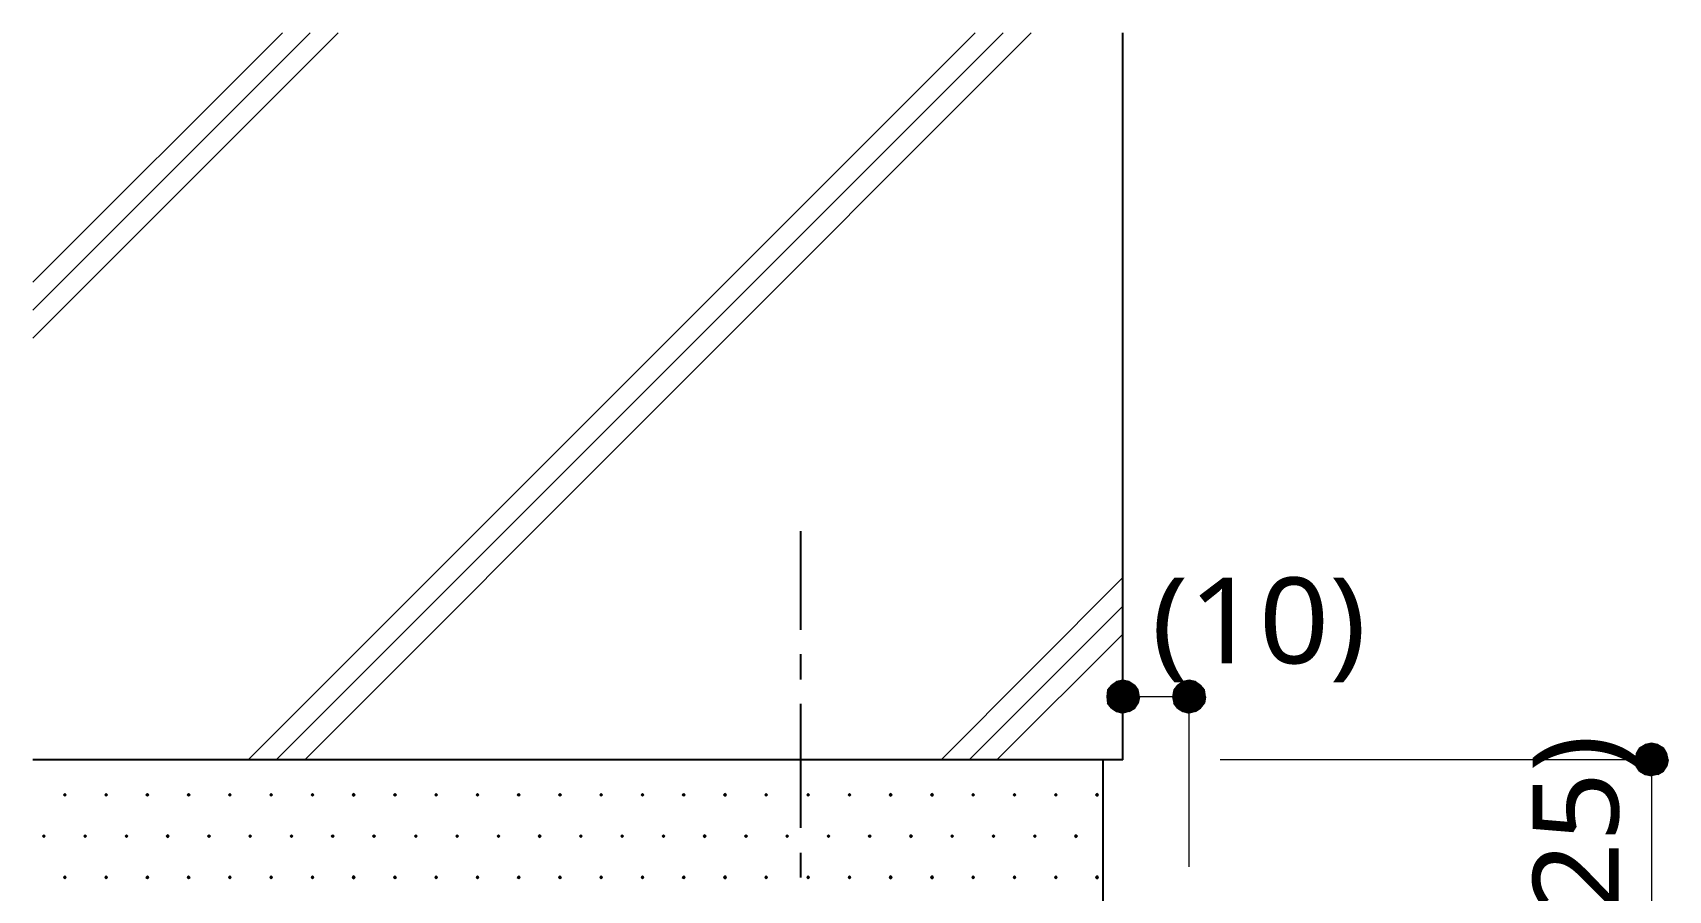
# Model space of a CAD drawing. Header units: millimetres. Extents: x 0 to 420, y 0 to 297.
# Drawn here: x 122.83 to 172.34, y 110.1 to 136.06 of the extents above; entities that cross this region are included whole.
import ezdxf
from ezdxf.enums import TextEntityAlignment as Align

# ---------------------------------------------------------------- set-up
doc = ezdxf.new("R2010")
doc.units = ezdxf.units.MM
doc.styles.add('kst32b', font='NotoSansJP-Variable.ttf')

msp = doc.modelspace()

# ---------------------------------------------------------------- hatches: boundary and pattern name
h = msp.add_hatch(color=7)
h.paths.add_polyline_path([(155.829, 116.459), (155.638, 116.417), (155.829, 115.951), (155.829, 116.459)])
h.paths.add_polyline_path([(155.638, 116.417), (155.829, 115.951), (155.49, 116.311), (155.638, 116.417)])
h.paths.add_polyline_path([(155.829, 115.951), (155.49, 116.311), (155.363, 116.163), (155.829, 115.951)])
h = msp.add_hatch(color=7)
h.paths.add_polyline_path([(156.295, 116.163), (156.189, 116.311), (155.829, 115.951), (156.295, 116.163)])
h.paths.add_polyline_path([(156.189, 116.311), (155.829, 115.951), (156.02, 116.417), (156.189, 116.311)])
h.paths.add_polyline_path([(155.829, 115.951), (156.02, 116.417), (155.829, 116.459), (155.829, 115.951)])
h = msp.add_hatch(color=7)
h.paths.add_polyline_path([(157.84, 116.459), (157.649, 116.417), (157.84, 115.951), (157.84, 116.459)])
h.paths.add_polyline_path([(157.649, 116.417), (157.84, 115.951), (157.48, 116.311), (157.649, 116.417)])
h.paths.add_polyline_path([(157.84, 115.951), (157.48, 116.311), (157.374, 116.163), (157.84, 115.951)])
h = msp.add_hatch(color=7)
h.paths.add_polyline_path([(158.305, 116.163), (158.179, 116.311), (157.84, 115.951), (158.305, 116.163)])
h.paths.add_polyline_path([(158.179, 116.311), (157.84, 115.951), (158.03, 116.417), (158.179, 116.311)])
h.paths.add_polyline_path([(157.84, 115.951), (158.03, 116.417), (157.84, 116.459), (157.84, 115.951)])
for points in [[(155.363, 116.163), (155.342, 115.951), (155.829, 115.951), (155.363, 116.163)], [(157.374, 116.163), (157.332, 115.951), (157.84, 115.951), (157.374, 116.163)], [(171.365, 114.237), (171.344, 114.046), (171.831, 114.046), (171.365, 114.237)], [(123.804, 113.03), (123.783, 113.009), (123.762, 112.988), (123.783, 112.966), (123.804, 112.945), (123.825, 112.966), (123.846, 112.988), (123.825, 113.009), (123.804, 113.03)], [(125.053, 113.03), (125.032, 113.009), (125.01, 112.988), (125.032, 112.966), (125.053, 112.945), (125.074, 112.966), (125.095, 112.988), (125.074, 113.009), (125.053, 113.03)], [(126.302, 113.03), (126.28, 113.009), (126.259, 112.988), (126.28, 112.966), (126.302, 112.945), (126.323, 112.966), (126.344, 112.988), (126.323, 113.009), (126.302, 113.03)], [(127.55, 113.03), (127.529, 113.009), (127.508, 112.988), (127.529, 112.966), (127.55, 112.945), (127.571, 112.966), (127.593, 112.988), (127.571, 113.009), (127.55, 113.03)], [(128.799, 113.03), (128.778, 113.009), (128.757, 112.988), (128.778, 112.966), (128.799, 112.945), (128.82, 112.966), (128.842, 112.988), (128.82, 113.009), (128.799, 113.03)], [(130.048, 113.03), (130.027, 113.009), (130.006, 112.988), (130.027, 112.966), (130.048, 112.945), (130.069, 112.966), (130.09, 112.988), (130.069, 113.009), (130.048, 113.03)], [(131.297, 113.03), (131.276, 113.009), (131.254, 112.988), (131.276, 112.966), (131.297, 112.945), (131.318, 112.966), (131.339, 112.988), (131.318, 113.009), (131.297, 113.03)], [(132.546, 113.03), (132.525, 113.009), (132.503, 112.988), (132.525, 112.966), (132.546, 112.945), (132.567, 112.966), (132.588, 112.988), (132.567, 113.009), (132.546, 113.03)], [(133.795, 113.03), (133.773, 113.009), (133.752, 112.988), (133.773, 112.966), (133.795, 112.945), (133.816, 112.966), (133.837, 112.988), (133.816, 113.009), (133.795, 113.03)], [(135.043, 113.03), (135.022, 113.009), (135.001, 112.988), (135.022, 112.966), (135.043, 112.945), (135.065, 112.966), (135.086, 112.988), (135.065, 113.009), (135.043, 113.03)], [(136.292, 113.03), (136.271, 113.009), (136.25, 112.988), (136.271, 112.966), (136.292, 112.945), (136.313, 112.966), (136.335, 112.988), (136.313, 113.009), (136.292, 113.03)], [(137.541, 113.03), (137.52, 113.009), (137.499, 112.988), (137.52, 112.966), (137.541, 112.945), (137.562, 112.966), (137.583, 112.988), (137.562, 113.009), (137.541, 113.03)], [(138.79, 113.03), (138.769, 113.009), (138.747, 112.988), (138.769, 112.966), (138.79, 112.945), (138.811, 112.966), (138.832, 112.988), (138.811, 113.009), (138.79, 113.03)], [(140.039, 113.03), (140.018, 113.009), (139.996, 112.988), (140.018, 112.966), (140.039, 112.945), (140.06, 112.966), (140.081, 112.988), (140.06, 113.009), (140.039, 113.03)], [(141.287, 113.03), (141.266, 113.009), (141.245, 112.988), (141.266, 112.966), (141.287, 112.945), (141.309, 112.966), (141.33, 112.988), (141.309, 113.009), (141.287, 113.03)], [(142.536, 113.03), (142.515, 113.009), (142.494, 112.988), (142.515, 112.966), (142.536, 112.945), (142.558, 112.966), (142.579, 112.988), (142.558, 113.009), (142.536, 113.03)], [(143.785, 113.03), (143.764, 113.009), (143.743, 112.988), (143.764, 112.966), (143.785, 112.945), (143.806, 112.966), (143.828, 112.988), (143.806, 113.009), (143.785, 113.03)], [(145.034, 113.03), (145.013, 113.009), (144.992, 112.988), (145.013, 112.966), (145.034, 112.945), (145.055, 112.966), (145.076, 112.988), (145.055, 113.009), (145.034, 113.03)], [(146.304, 113.03), (146.283, 113.009), (146.262, 112.988), (146.283, 112.966), (146.304, 112.945), (146.325, 112.966), (146.346, 112.988), (146.325, 113.009), (146.304, 113.03)], [(147.553, 113.03), (147.532, 113.009), (147.511, 112.988), (147.532, 112.966), (147.553, 112.945), (147.574, 112.966), (147.595, 112.988), (147.574, 113.009), (147.553, 113.03)], [(148.802, 113.03), (148.78, 113.009), (148.759, 112.988), (148.78, 112.966), (148.802, 112.945), (148.823, 112.966), (148.844, 112.988), (148.823, 113.009), (148.802, 113.03)], [(150.051, 113.03), (150.029, 113.009), (150.008, 112.988), (150.029, 112.966), (150.051, 112.945), (150.072, 112.966), (150.093, 112.988), (150.072, 113.009), (150.051, 113.03)], [(151.299, 113.03), (151.278, 113.009), (151.257, 112.988), (151.278, 112.966), (151.299, 112.945), (151.321, 112.966), (151.342, 112.988), (151.321, 113.009), (151.299, 113.03)], [(152.548, 113.03), (152.527, 113.009), (152.506, 112.988), (152.527, 112.966), (152.548, 112.945), (152.569, 112.966), (152.591, 112.988), (152.569, 113.009), (152.548, 113.03)], [(153.797, 113.03), (153.776, 113.009), (153.755, 112.988), (153.776, 112.966), (153.797, 112.945), (153.818, 112.966), (153.839, 112.988), (153.818, 113.009), (153.797, 113.03)], [(155.046, 113.03), (155.025, 113.009), (155.004, 112.988), (155.025, 112.966), (155.046, 112.945), (155.067, 112.966), (155.088, 112.988), (155.067, 113.009), (155.046, 113.03)], [(123.169, 111.781), (123.148, 111.76), (123.127, 111.739), (123.148, 111.718), (123.169, 111.696), (123.19, 111.718), (123.211, 111.739), (123.19, 111.76), (123.169, 111.781)], [(124.418, 111.781), (124.396, 111.76), (124.375, 111.739), (124.396, 111.718), (124.418, 111.696), (124.439, 111.718), (124.46, 111.739), (124.439, 111.76), (124.418, 111.781)], [(125.667, 111.781), (125.645, 111.76), (125.624, 111.739), (125.645, 111.718), (125.667, 111.696), (125.688, 111.718), (125.709, 111.739), (125.688, 111.76), (125.667, 111.781)], [(126.915, 111.781), (126.894, 111.76), (126.873, 111.739), (126.894, 111.718), (126.915, 111.696), (126.937, 111.718), (126.958, 111.739), (126.937, 111.76), (126.915, 111.781)], [(128.164, 111.781), (128.143, 111.76), (128.122, 111.739), (128.143, 111.718), (128.164, 111.696), (128.185, 111.718), (128.207, 111.739), (128.185, 111.76), (128.164, 111.781)], [(129.413, 111.781), (129.392, 111.76), (129.371, 111.739), (129.392, 111.718), (129.413, 111.696), (129.434, 111.718), (129.455, 111.739), (129.434, 111.76), (129.413, 111.781)], [(130.662, 111.781), (130.641, 111.76), (130.62, 111.739), (130.641, 111.718), (130.662, 111.696), (130.683, 111.718), (130.704, 111.739), (130.683, 111.76), (130.662, 111.781)], [(131.911, 111.781), (131.89, 111.76), (131.868, 111.739), (131.89, 111.718), (131.911, 111.696), (131.932, 111.718), (131.953, 111.739), (131.932, 111.76), (131.911, 111.781)], [(133.16, 111.781), (133.138, 111.76), (133.117, 111.739), (133.138, 111.718), (133.16, 111.696), (133.181, 111.718), (133.202, 111.739), (133.181, 111.76), (133.16, 111.781)], [(134.429, 111.781), (134.408, 111.76), (134.387, 111.739), (134.408, 111.718), (134.429, 111.696), (134.451, 111.718), (134.472, 111.739), (134.451, 111.76), (134.429, 111.781)], [(135.678, 111.781), (135.657, 111.76), (135.636, 111.739), (135.657, 111.718), (135.678, 111.696), (135.7, 111.718), (135.721, 111.739), (135.7, 111.76), (135.678, 111.781)], [(136.927, 111.781), (136.906, 111.76), (136.885, 111.739), (136.906, 111.718), (136.927, 111.696), (136.948, 111.718), (136.97, 111.739), (136.948, 111.76), (136.927, 111.781)], [(138.176, 111.781), (138.155, 111.76), (138.134, 111.739), (138.155, 111.718), (138.176, 111.696), (138.197, 111.718), (138.218, 111.739), (138.197, 111.76), (138.176, 111.781)], [(139.425, 111.781), (139.404, 111.76), (139.383, 111.739), (139.404, 111.718), (139.425, 111.696), (139.446, 111.718), (139.467, 111.739), (139.446, 111.76), (139.425, 111.781)], [(140.674, 111.781), (140.653, 111.76), (140.631, 111.739), (140.653, 111.718), (140.674, 111.696), (140.695, 111.718), (140.716, 111.739), (140.695, 111.76), (140.674, 111.781)], [(141.922, 111.781), (141.901, 111.76), (141.88, 111.739), (141.901, 111.718), (141.922, 111.696), (141.944, 111.718), (141.965, 111.739), (141.944, 111.76), (141.922, 111.781)], [(143.171, 111.781), (143.15, 111.76), (143.129, 111.739), (143.15, 111.718), (143.171, 111.696), (143.193, 111.718), (143.214, 111.739), (143.193, 111.76), (143.171, 111.781)], [(144.42, 111.781), (144.399, 111.76), (144.378, 111.739), (144.399, 111.718), (144.42, 111.696), (144.441, 111.718), (144.462, 111.739), (144.441, 111.76), (144.42, 111.781)], [(145.669, 111.781), (145.648, 111.76), (145.627, 111.739), (145.648, 111.718), (145.669, 111.696), (145.69, 111.718), (145.711, 111.739), (145.69, 111.76), (145.669, 111.781)], [(146.918, 111.781), (146.897, 111.76), (146.876, 111.739), (146.897, 111.718), (146.918, 111.696), (146.939, 111.718), (146.96, 111.739), (146.939, 111.76), (146.918, 111.781)], [(148.167, 111.781), (148.146, 111.76), (148.124, 111.739), (148.146, 111.718), (148.167, 111.696), (148.188, 111.718), (148.209, 111.739), (148.188, 111.76), (148.167, 111.781)], [(149.416, 111.781), (149.394, 111.76), (149.373, 111.739), (149.394, 111.718), (149.416, 111.696), (149.437, 111.718), (149.458, 111.739), (149.437, 111.76), (149.416, 111.781)], [(150.664, 111.781), (150.643, 111.76), (150.622, 111.739), (150.643, 111.718), (150.664, 111.696), (150.686, 111.718), (150.707, 111.739), (150.686, 111.76), (150.664, 111.781)], [(151.913, 111.781), (151.892, 111.76), (151.871, 111.739), (151.892, 111.718), (151.913, 111.696), (151.934, 111.718), (151.955, 111.739), (151.934, 111.76), (151.913, 111.781)], [(153.162, 111.781), (153.141, 111.76), (153.12, 111.739), (153.141, 111.718), (153.162, 111.696), (153.183, 111.718), (153.204, 111.739), (153.183, 111.76), (153.162, 111.781)], [(154.411, 111.781), (154.39, 111.76), (154.369, 111.739), (154.39, 111.718), (154.411, 111.696), (154.432, 111.718), (154.453, 111.739), (154.432, 111.76), (154.411, 111.781)], [(123.804, 110.532), (123.783, 110.511), (123.762, 110.49), (123.783, 110.469), (123.804, 110.448), (123.825, 110.469), (123.846, 110.49), (123.825, 110.511), (123.804, 110.532)], [(125.053, 110.532), (125.032, 110.511), (125.01, 110.49), (125.032, 110.469), (125.053, 110.448), (125.074, 110.469), (125.095, 110.49), (125.074, 110.511), (125.053, 110.532)], [(126.302, 110.532), (126.28, 110.511), (126.259, 110.49), (126.28, 110.469), (126.302, 110.448), (126.323, 110.469), (126.344, 110.49), (126.323, 110.511), (126.302, 110.532)], [(127.55, 110.532), (127.529, 110.511), (127.508, 110.49), (127.529, 110.469), (127.55, 110.448), (127.571, 110.469), (127.593, 110.49), (127.571, 110.511), (127.55, 110.532)], [(128.799, 110.532), (128.778, 110.511), (128.757, 110.49), (128.778, 110.469), (128.799, 110.448), (128.82, 110.469), (128.842, 110.49), (128.82, 110.511), (128.799, 110.532)], [(130.048, 110.532), (130.027, 110.511), (130.006, 110.49), (130.027, 110.469), (130.048, 110.448), (130.069, 110.469), (130.09, 110.49), (130.069, 110.511), (130.048, 110.532)], [(131.297, 110.532), (131.276, 110.511), (131.254, 110.49), (131.276, 110.469), (131.297, 110.448), (131.318, 110.469), (131.339, 110.49), (131.318, 110.511), (131.297, 110.532)], [(132.546, 110.532), (132.525, 110.511), (132.503, 110.49), (132.525, 110.469), (132.546, 110.448), (132.567, 110.469), (132.588, 110.49), (132.567, 110.511), (132.546, 110.532)], [(133.795, 110.532), (133.773, 110.511), (133.752, 110.49), (133.773, 110.469), (133.795, 110.448), (133.816, 110.469), (133.837, 110.49), (133.816, 110.511), (133.795, 110.532)], [(135.043, 110.532), (135.022, 110.511), (135.001, 110.49), (135.022, 110.469), (135.043, 110.448), (135.065, 110.469), (135.086, 110.49), (135.065, 110.511), (135.043, 110.532)], [(136.292, 110.532), (136.271, 110.511), (136.25, 110.49), (136.271, 110.469), (136.292, 110.448), (136.313, 110.469), (136.335, 110.49), (136.313, 110.511), (136.292, 110.532)], [(137.541, 110.532), (137.52, 110.511), (137.499, 110.49), (137.52, 110.469), (137.541, 110.448), (137.562, 110.469), (137.583, 110.49), (137.562, 110.511), (137.541, 110.532)], [(138.79, 110.532), (138.769, 110.511), (138.747, 110.49), (138.769, 110.469), (138.79, 110.448), (138.811, 110.469), (138.832, 110.49), (138.811, 110.511), (138.79, 110.532)], [(140.039, 110.532), (140.018, 110.511), (139.996, 110.49), (140.018, 110.469), (140.039, 110.448), (140.06, 110.469), (140.081, 110.49), (140.06, 110.511), (140.039, 110.532)], [(141.287, 110.532), (141.266, 110.511), (141.245, 110.49), (141.266, 110.469), (141.287, 110.448), (141.309, 110.469), (141.33, 110.49), (141.309, 110.511), (141.287, 110.532)], [(142.536, 110.532), (142.515, 110.511), (142.494, 110.49), (142.515, 110.469), (142.536, 110.448), (142.558, 110.469), (142.579, 110.49), (142.558, 110.511), (142.536, 110.532)], [(143.785, 110.532), (143.764, 110.511), (143.743, 110.49), (143.764, 110.469), (143.785, 110.448), (143.806, 110.469), (143.828, 110.49), (143.806, 110.511), (143.785, 110.532)], [(145.034, 110.532), (145.013, 110.511), (144.992, 110.49), (145.013, 110.469), (145.034, 110.448), (145.055, 110.469), (145.076, 110.49), (145.055, 110.511), (145.034, 110.532)], [(146.304, 110.532), (146.283, 110.511), (146.262, 110.49), (146.283, 110.469), (146.304, 110.448), (146.325, 110.469), (146.346, 110.49), (146.325, 110.511), (146.304, 110.532)], [(147.553, 110.532), (147.532, 110.511), (147.511, 110.49), (147.532, 110.469), (147.553, 110.448), (147.574, 110.469), (147.595, 110.49), (147.574, 110.511), (147.553, 110.532)], [(148.802, 110.532), (148.78, 110.511), (148.759, 110.49), (148.78, 110.469), (148.802, 110.448), (148.823, 110.469), (148.844, 110.49), (148.823, 110.511), (148.802, 110.532)], [(150.051, 110.532), (150.029, 110.511), (150.008, 110.49), (150.029, 110.469), (150.051, 110.448), (150.072, 110.469), (150.093, 110.49), (150.072, 110.511), (150.051, 110.532)], [(151.299, 110.532), (151.278, 110.511), (151.257, 110.49), (151.278, 110.469), (151.299, 110.448), (151.321, 110.469), (151.342, 110.49), (151.321, 110.511), (151.299, 110.532)], [(152.548, 110.532), (152.527, 110.511), (152.506, 110.49), (152.527, 110.469), (152.548, 110.448), (152.569, 110.469), (152.591, 110.49), (152.569, 110.511), (152.548, 110.532)], [(153.797, 110.532), (153.776, 110.511), (153.755, 110.49), (153.776, 110.469), (153.797, 110.448), (153.818, 110.469), (153.839, 110.49), (153.818, 110.511), (153.797, 110.532)], [(155.046, 110.532), (155.025, 110.511), (155.004, 110.49), (155.025, 110.469), (155.046, 110.448), (155.067, 110.469), (155.088, 110.49), (155.067, 110.511), (155.046, 110.532)]]:
    msp.add_hatch(color=7).paths.add_polyline_path(points)
h = msp.add_hatch(color=7)
h.paths.add_polyline_path([(155.342, 115.951), (155.363, 115.761), (155.829, 115.951), (155.342, 115.951)])
h.paths.add_polyline_path([(155.363, 115.761), (155.829, 115.951), (155.49, 115.612), (155.363, 115.761)])
h.paths.add_polyline_path([(155.829, 115.951), (155.49, 115.612), (155.638, 115.506), (155.829, 115.951)])
h = msp.add_hatch(color=7)
h.paths.add_polyline_path([(155.638, 115.506), (155.829, 115.464), (155.829, 115.951), (155.638, 115.506)])
h.paths.add_polyline_path([(155.829, 115.464), (155.829, 115.951), (156.02, 115.506), (155.829, 115.464)])
h.paths.add_polyline_path([(155.829, 115.951), (156.02, 115.506), (156.189, 115.612), (155.829, 115.951)])
h = msp.add_hatch(color=7)
h.paths.add_polyline_path([(156.189, 115.612), (156.295, 115.761), (155.829, 115.951), (156.189, 115.612)])
h.paths.add_polyline_path([(156.295, 115.761), (155.829, 115.951), (156.337, 115.951), (156.295, 115.761)])
h.paths.add_polyline_path([(155.829, 115.951), (156.337, 115.951), (156.295, 116.163), (155.829, 115.951)])
h = msp.add_hatch(color=7)
h.paths.add_polyline_path([(157.332, 115.951), (157.374, 115.761), (157.84, 115.951), (157.332, 115.951)])
h.paths.add_polyline_path([(157.374, 115.761), (157.84, 115.951), (157.48, 115.612), (157.374, 115.761)])
h.paths.add_polyline_path([(157.84, 115.951), (157.48, 115.612), (157.649, 115.506), (157.84, 115.951)])
h = msp.add_hatch(color=7)
h.paths.add_polyline_path([(157.649, 115.506), (157.84, 115.464), (157.84, 115.951), (157.649, 115.506)])
h.paths.add_polyline_path([(157.84, 115.464), (157.84, 115.951), (158.03, 115.506), (157.84, 115.464)])
h.paths.add_polyline_path([(157.84, 115.951), (158.03, 115.506), (158.179, 115.612), (157.84, 115.951)])
h = msp.add_hatch(color=7)
h.paths.add_polyline_path([(158.179, 115.612), (158.305, 115.761), (157.84, 115.951), (158.179, 115.612)])
h.paths.add_polyline_path([(158.305, 115.761), (157.84, 115.951), (158.327, 115.951), (158.305, 115.761)])
h.paths.add_polyline_path([(157.84, 115.951), (158.327, 115.951), (158.305, 116.163), (157.84, 115.951)])
h = msp.add_hatch(color=7)
h.paths.add_polyline_path([(171.831, 114.554), (171.641, 114.512), (171.831, 114.046), (171.831, 114.554)])
h.paths.add_polyline_path([(171.641, 114.512), (171.831, 114.046), (171.471, 114.406), (171.641, 114.512)])
h.paths.add_polyline_path([(171.831, 114.046), (171.471, 114.406), (171.365, 114.237), (171.831, 114.046)])
h = msp.add_hatch(color=7)
h.paths.add_polyline_path([(172.297, 114.237), (172.191, 114.406), (171.831, 114.046), (172.297, 114.237)])
h.paths.add_polyline_path([(172.191, 114.406), (171.831, 114.046), (172.021, 114.512), (172.191, 114.406)])
h.paths.add_polyline_path([(171.831, 114.046), (172.021, 114.512), (171.831, 114.554), (171.831, 114.046)])
h = msp.add_hatch(color=7)
h.paths.add_polyline_path([(171.344, 114.046), (171.365, 113.855), (171.831, 114.046), (171.344, 114.046)])
h.paths.add_polyline_path([(171.365, 113.855), (171.831, 114.046), (171.471, 113.707), (171.365, 113.855)])
h.paths.add_polyline_path([(171.831, 114.046), (171.471, 113.707), (171.641, 113.602), (171.831, 114.046)])
h = msp.add_hatch(color=7)
h.paths.add_polyline_path([(171.641, 113.602), (171.831, 113.559), (171.831, 114.046), (171.641, 113.602)])
h.paths.add_polyline_path([(171.831, 113.559), (171.831, 114.046), (172.021, 113.602), (171.831, 113.559)])
h.paths.add_polyline_path([(171.831, 114.046), (172.021, 113.602), (172.191, 113.707), (171.831, 114.046)])
h = msp.add_hatch(color=7)
h.paths.add_polyline_path([(172.191, 113.707), (172.297, 113.855), (171.831, 114.046), (172.191, 113.707)])
h.paths.add_polyline_path([(172.297, 113.855), (171.831, 114.046), (172.339, 114.046), (172.297, 113.855)])
h.paths.add_polyline_path([(171.831, 114.046), (172.339, 114.046), (172.297, 114.237), (171.831, 114.046)])

# ---------------------------------------------------------------- linework, layer by layer
at = {"lineweight": 13}
for points in [[(122.83, 126.809), (132.08, 136.059)], [(122.83, 128.503), (130.387, 136.059)], [(122.83, 127.656), (131.233, 136.059)], [(129.35, 114.046), (151.363, 136.059)], [(130.196, 114.046), (152.21, 136.059)], [(131.064, 114.046), (153.056, 136.059)], [(150.326, 114.046), (155.829, 119.571)], [(151.172, 114.046), (155.829, 118.703)], [(152.019, 114.046), (155.829, 117.856)], [(157.84, 115.951), (155.829, 115.951)], [(157.84, 110.807), (157.84, 115.951)], [(171.831, 114.046), (158.771, 114.046)], [(171.831, 114.046), (171.831, 109.051), (171.831, 104.055), (171.831, 103.463)]]:
    msp.add_lwpolyline(points, dxfattribs=at)
at = {"lineweight": 25}
for points in [[(155.829, 114.046), (155.829, 136.059)], [(146.071, 120.967), (146.071, 117.983)], [(146.071, 117.242), (146.071, 116.48)], [(146.071, 115.739), (146.071, 111.993)], [(155.829, 114.046), (122.83, 114.046)], [(155.236, 109.051), (155.236, 114.046)], [(146.071, 111.231), (146.071, 110.49)]]:
    msp.add_lwpolyline(points, dxfattribs=at)
at = {"lineweight": 0}
for points in [[(155.638, 116.417), (155.829, 115.951), (155.49, 116.311)], [(155.829, 116.459), (155.638, 116.417), (155.829, 115.951)], [(155.829, 115.951), (156.02, 116.417), (155.829, 116.459)], [(156.189, 116.311), (155.829, 115.951), (156.02, 116.417)], [(157.649, 116.417), (157.84, 115.951), (157.48, 116.311)], [(157.84, 116.459), (157.649, 116.417), (157.84, 115.951)], [(157.84, 115.951), (158.03, 116.417), (157.84, 116.459)], [(158.179, 116.311), (157.84, 115.951), (158.03, 116.417)], [(155.363, 116.163), (155.342, 115.951), (155.829, 115.951)], [(155.342, 115.951), (155.363, 115.761), (155.829, 115.951)], [(155.829, 115.951), (155.49, 116.311), (155.363, 116.163)], [(155.363, 115.761), (155.829, 115.951), (155.49, 115.612)], [(155.829, 115.951), (155.49, 115.612), (155.638, 115.506)], [(155.638, 115.506), (155.829, 115.464), (155.829, 115.951)], [(156.295, 116.163), (156.189, 116.311), (155.829, 115.951)], [(155.829, 115.951), (156.337, 115.951), (156.295, 116.163)], [(155.829, 115.464), (155.829, 115.951), (156.02, 115.506)], [(155.829, 115.951), (156.02, 115.506), (156.189, 115.612)], [(156.189, 115.612), (156.295, 115.761), (155.829, 115.951)], [(156.295, 115.761), (155.829, 115.951), (156.337, 115.951)], [(157.374, 116.163), (157.332, 115.951), (157.84, 115.951)], [(157.332, 115.951), (157.374, 115.761), (157.84, 115.951)], [(157.84, 115.951), (157.48, 116.311), (157.374, 116.163)], [(157.374, 115.761), (157.84, 115.951), (157.48, 115.612)], [(157.84, 115.951), (157.48, 115.612), (157.649, 115.506)], [(157.649, 115.506), (157.84, 115.464), (157.84, 115.951)], [(158.305, 116.163), (158.179, 116.311), (157.84, 115.951)], [(157.84, 115.951), (158.327, 115.951), (158.305, 116.163)], [(157.84, 115.464), (157.84, 115.951), (158.03, 115.506)], [(157.84, 115.951), (158.03, 115.506), (158.179, 115.612)], [(158.179, 115.612), (158.305, 115.761), (157.84, 115.951)], [(158.305, 115.761), (157.84, 115.951), (158.327, 115.951)], [(171.831, 114.046), (171.471, 114.406), (171.365, 114.237)], [(171.641, 114.512), (171.831, 114.046), (171.471, 114.406)], [(171.831, 114.554), (171.641, 114.512), (171.831, 114.046)], [(171.831, 114.046), (172.021, 114.512), (171.831, 114.554)], [(172.191, 114.406), (171.831, 114.046), (172.021, 114.512)], [(172.297, 114.237), (172.191, 114.406), (171.831, 114.046)], [(171.365, 114.237), (171.344, 114.046), (171.831, 114.046)], [(171.344, 114.046), (171.365, 113.855), (171.831, 114.046)], [(171.365, 113.855), (171.831, 114.046), (171.471, 113.707)], [(171.831, 114.046), (171.471, 113.707), (171.641, 113.602)], [(171.641, 113.602), (171.831, 113.559), (171.831, 114.046)], [(171.831, 114.046), (172.339, 114.046), (172.297, 114.237)], [(171.831, 113.559), (171.831, 114.046), (172.021, 113.602)], [(171.831, 114.046), (172.021, 113.602), (172.191, 113.707)], [(172.191, 113.707), (172.297, 113.855), (171.831, 114.046)], [(172.297, 113.855), (171.831, 114.046), (172.339, 114.046)], [(123.804, 113.03), (123.783, 113.009), (123.762, 112.988), (123.783, 112.966), (123.804, 112.945), (123.825, 112.966), (123.846, 112.988), (123.825, 113.009)], [(125.053, 113.03), (125.032, 113.009), (125.01, 112.988), (125.032, 112.966), (125.053, 112.945), (125.074, 112.966), (125.095, 112.988), (125.074, 113.009)], [(126.302, 113.03), (126.28, 113.009), (126.259, 112.988), (126.28, 112.966), (126.302, 112.945), (126.323, 112.966), (126.344, 112.988), (126.323, 113.009)], [(127.55, 113.03), (127.529, 113.009), (127.508, 112.988), (127.529, 112.966), (127.55, 112.945), (127.571, 112.966), (127.593, 112.988), (127.571, 113.009)], [(128.799, 113.03), (128.778, 113.009), (128.757, 112.988), (128.778, 112.966), (128.799, 112.945), (128.82, 112.966), (128.842, 112.988), (128.82, 113.009)], [(130.048, 113.03), (130.027, 113.009), (130.006, 112.988), (130.027, 112.966), (130.048, 112.945), (130.069, 112.966), (130.09, 112.988), (130.069, 113.009)], [(131.297, 113.03), (131.276, 113.009), (131.254, 112.988), (131.276, 112.966), (131.297, 112.945), (131.318, 112.966), (131.339, 112.988), (131.318, 113.009)], [(132.546, 113.03), (132.525, 113.009), (132.503, 112.988), (132.525, 112.966), (132.546, 112.945), (132.567, 112.966), (132.588, 112.988), (132.567, 113.009)], [(133.795, 113.03), (133.773, 113.009), (133.752, 112.988), (133.773, 112.966), (133.795, 112.945), (133.816, 112.966), (133.837, 112.988), (133.816, 113.009)], [(135.043, 113.03), (135.022, 113.009), (135.001, 112.988), (135.022, 112.966), (135.043, 112.945), (135.065, 112.966), (135.086, 112.988), (135.065, 113.009)], [(136.292, 113.03), (136.271, 113.009), (136.25, 112.988), (136.271, 112.966), (136.292, 112.945), (136.313, 112.966), (136.335, 112.988), (136.313, 113.009)], [(137.541, 113.03), (137.52, 113.009), (137.499, 112.988), (137.52, 112.966), (137.541, 112.945), (137.562, 112.966), (137.583, 112.988), (137.562, 113.009)], [(138.79, 113.03), (138.769, 113.009), (138.747, 112.988), (138.769, 112.966), (138.79, 112.945), (138.811, 112.966), (138.832, 112.988), (138.811, 113.009)], [(140.039, 113.03), (140.018, 113.009), (139.996, 112.988), (140.018, 112.966), (140.039, 112.945), (140.06, 112.966), (140.081, 112.988), (140.06, 113.009)], [(141.287, 113.03), (141.266, 113.009), (141.245, 112.988), (141.266, 112.966), (141.287, 112.945), (141.309, 112.966), (141.33, 112.988), (141.309, 113.009)], [(142.536, 113.03), (142.515, 113.009), (142.494, 112.988), (142.515, 112.966), (142.536, 112.945), (142.558, 112.966), (142.579, 112.988), (142.558, 113.009)], [(143.785, 113.03), (143.764, 113.009), (143.743, 112.988), (143.764, 112.966), (143.785, 112.945), (143.806, 112.966), (143.828, 112.988), (143.806, 113.009)], [(145.034, 113.03), (145.013, 113.009), (144.992, 112.988), (145.013, 112.966), (145.034, 112.945), (145.055, 112.966), (145.076, 112.988), (145.055, 113.009)], [(146.304, 113.03), (146.283, 113.009), (146.262, 112.988), (146.283, 112.966), (146.304, 112.945), (146.325, 112.966), (146.346, 112.988), (146.325, 113.009)], [(147.553, 113.03), (147.532, 113.009), (147.511, 112.988), (147.532, 112.966), (147.553, 112.945), (147.574, 112.966), (147.595, 112.988), (147.574, 113.009)], [(148.802, 113.03), (148.78, 113.009), (148.759, 112.988), (148.78, 112.966), (148.802, 112.945), (148.823, 112.966), (148.844, 112.988), (148.823, 113.009)], [(150.051, 113.03), (150.029, 113.009), (150.008, 112.988), (150.029, 112.966), (150.051, 112.945), (150.072, 112.966), (150.093, 112.988), (150.072, 113.009)], [(151.299, 113.03), (151.278, 113.009), (151.257, 112.988), (151.278, 112.966), (151.299, 112.945), (151.321, 112.966), (151.342, 112.988), (151.321, 113.009)], [(152.548, 113.03), (152.527, 113.009), (152.506, 112.988), (152.527, 112.966), (152.548, 112.945), (152.569, 112.966), (152.591, 112.988), (152.569, 113.009)], [(153.797, 113.03), (153.776, 113.009), (153.755, 112.988), (153.776, 112.966), (153.797, 112.945), (153.818, 112.966), (153.839, 112.988), (153.818, 113.009)], [(155.046, 113.03), (155.025, 113.009), (155.004, 112.988), (155.025, 112.966), (155.046, 112.945), (155.067, 112.966), (155.088, 112.988), (155.067, 113.009)], [(123.169, 111.781), (123.148, 111.76), (123.127, 111.739), (123.148, 111.718), (123.169, 111.696), (123.19, 111.718), (123.211, 111.739), (123.19, 111.76)], [(124.418, 111.781), (124.396, 111.76), (124.375, 111.739), (124.396, 111.718), (124.418, 111.696), (124.439, 111.718), (124.46, 111.739), (124.439, 111.76)], [(125.667, 111.781), (125.645, 111.76), (125.624, 111.739), (125.645, 111.718), (125.667, 111.696), (125.688, 111.718), (125.709, 111.739), (125.688, 111.76)], [(126.915, 111.781), (126.894, 111.76), (126.873, 111.739), (126.894, 111.718), (126.915, 111.696), (126.937, 111.718), (126.958, 111.739), (126.937, 111.76)], [(128.164, 111.781), (128.143, 111.76), (128.122, 111.739), (128.143, 111.718), (128.164, 111.696), (128.185, 111.718), (128.207, 111.739), (128.185, 111.76)], [(129.413, 111.781), (129.392, 111.76), (129.371, 111.739), (129.392, 111.718), (129.413, 111.696), (129.434, 111.718), (129.455, 111.739), (129.434, 111.76)], [(130.662, 111.781), (130.641, 111.76), (130.62, 111.739), (130.641, 111.718), (130.662, 111.696), (130.683, 111.718), (130.704, 111.739), (130.683, 111.76)], [(131.911, 111.781), (131.89, 111.76), (131.868, 111.739), (131.89, 111.718), (131.911, 111.696), (131.932, 111.718), (131.953, 111.739), (131.932, 111.76)], [(133.16, 111.781), (133.138, 111.76), (133.117, 111.739), (133.138, 111.718), (133.16, 111.696), (133.181, 111.718), (133.202, 111.739), (133.181, 111.76)], [(134.429, 111.781), (134.408, 111.76), (134.387, 111.739), (134.408, 111.718), (134.429, 111.696), (134.451, 111.718), (134.472, 111.739), (134.451, 111.76)], [(135.678, 111.781), (135.657, 111.76), (135.636, 111.739), (135.657, 111.718), (135.678, 111.696), (135.7, 111.718), (135.721, 111.739), (135.7, 111.76)], [(136.927, 111.781), (136.906, 111.76), (136.885, 111.739), (136.906, 111.718), (136.927, 111.696), (136.948, 111.718), (136.97, 111.739), (136.948, 111.76)], [(138.176, 111.781), (138.155, 111.76), (138.134, 111.739), (138.155, 111.718), (138.176, 111.696), (138.197, 111.718), (138.218, 111.739), (138.197, 111.76)], [(139.425, 111.781), (139.404, 111.76), (139.383, 111.739), (139.404, 111.718), (139.425, 111.696), (139.446, 111.718), (139.467, 111.739), (139.446, 111.76)], [(140.674, 111.781), (140.653, 111.76), (140.631, 111.739), (140.653, 111.718), (140.674, 111.696), (140.695, 111.718), (140.716, 111.739), (140.695, 111.76)], [(141.922, 111.781), (141.901, 111.76), (141.88, 111.739), (141.901, 111.718), (141.922, 111.696), (141.944, 111.718), (141.965, 111.739), (141.944, 111.76)], [(143.171, 111.781), (143.15, 111.76), (143.129, 111.739), (143.15, 111.718), (143.171, 111.696), (143.193, 111.718), (143.214, 111.739), (143.193, 111.76)], [(144.42, 111.781), (144.399, 111.76), (144.378, 111.739), (144.399, 111.718), (144.42, 111.696), (144.441, 111.718), (144.462, 111.739), (144.441, 111.76)], [(145.669, 111.781), (145.648, 111.76), (145.627, 111.739), (145.648, 111.718), (145.669, 111.696), (145.69, 111.718), (145.711, 111.739), (145.69, 111.76)], [(146.918, 111.781), (146.897, 111.76), (146.876, 111.739), (146.897, 111.718), (146.918, 111.696), (146.939, 111.718), (146.96, 111.739), (146.939, 111.76)], [(148.167, 111.781), (148.146, 111.76), (148.124, 111.739), (148.146, 111.718), (148.167, 111.696), (148.188, 111.718), (148.209, 111.739), (148.188, 111.76)], [(149.416, 111.781), (149.394, 111.76), (149.373, 111.739), (149.394, 111.718), (149.416, 111.696), (149.437, 111.718), (149.458, 111.739), (149.437, 111.76)], [(150.664, 111.781), (150.643, 111.76), (150.622, 111.739), (150.643, 111.718), (150.664, 111.696), (150.686, 111.718), (150.707, 111.739), (150.686, 111.76)], [(151.913, 111.781), (151.892, 111.76), (151.871, 111.739), (151.892, 111.718), (151.913, 111.696), (151.934, 111.718), (151.955, 111.739), (151.934, 111.76)], [(153.162, 111.781), (153.141, 111.76), (153.12, 111.739), (153.141, 111.718), (153.162, 111.696), (153.183, 111.718), (153.204, 111.739), (153.183, 111.76)], [(154.411, 111.781), (154.39, 111.76), (154.369, 111.739), (154.39, 111.718), (154.411, 111.696), (154.432, 111.718), (154.453, 111.739), (154.432, 111.76)], [(123.804, 110.532), (123.783, 110.511), (123.762, 110.49), (123.783, 110.469), (123.804, 110.448), (123.825, 110.469), (123.846, 110.49), (123.825, 110.511)], [(125.053, 110.532), (125.032, 110.511), (125.01, 110.49), (125.032, 110.469), (125.053, 110.448), (125.074, 110.469), (125.095, 110.49), (125.074, 110.511)], [(126.302, 110.532), (126.28, 110.511), (126.259, 110.49), (126.28, 110.469), (126.302, 110.448), (126.323, 110.469), (126.344, 110.49), (126.323, 110.511)], [(127.55, 110.532), (127.529, 110.511), (127.508, 110.49), (127.529, 110.469), (127.55, 110.448), (127.571, 110.469), (127.593, 110.49), (127.571, 110.511)], [(128.799, 110.532), (128.778, 110.511), (128.757, 110.49), (128.778, 110.469), (128.799, 110.448), (128.82, 110.469), (128.842, 110.49), (128.82, 110.511)], [(130.048, 110.532), (130.027, 110.511), (130.006, 110.49), (130.027, 110.469), (130.048, 110.448), (130.069, 110.469), (130.09, 110.49), (130.069, 110.511)], [(131.297, 110.532), (131.276, 110.511), (131.254, 110.49), (131.276, 110.469), (131.297, 110.448), (131.318, 110.469), (131.339, 110.49), (131.318, 110.511)], [(132.546, 110.532), (132.525, 110.511), (132.503, 110.49), (132.525, 110.469), (132.546, 110.448), (132.567, 110.469), (132.588, 110.49), (132.567, 110.511)], [(133.795, 110.532), (133.773, 110.511), (133.752, 110.49), (133.773, 110.469), (133.795, 110.448), (133.816, 110.469), (133.837, 110.49), (133.816, 110.511)], [(135.043, 110.532), (135.022, 110.511), (135.001, 110.49), (135.022, 110.469), (135.043, 110.448), (135.065, 110.469), (135.086, 110.49), (135.065, 110.511)], [(136.292, 110.532), (136.271, 110.511), (136.25, 110.49), (136.271, 110.469), (136.292, 110.448), (136.313, 110.469), (136.335, 110.49), (136.313, 110.511)], [(137.541, 110.532), (137.52, 110.511), (137.499, 110.49), (137.52, 110.469), (137.541, 110.448), (137.562, 110.469), (137.583, 110.49), (137.562, 110.511)], [(138.79, 110.532), (138.769, 110.511), (138.747, 110.49), (138.769, 110.469), (138.79, 110.448), (138.811, 110.469), (138.832, 110.49), (138.811, 110.511)], [(140.039, 110.532), (140.018, 110.511), (139.996, 110.49), (140.018, 110.469), (140.039, 110.448), (140.06, 110.469), (140.081, 110.49), (140.06, 110.511)], [(141.287, 110.532), (141.266, 110.511), (141.245, 110.49), (141.266, 110.469), (141.287, 110.448), (141.309, 110.469), (141.33, 110.49), (141.309, 110.511)], [(142.536, 110.532), (142.515, 110.511), (142.494, 110.49), (142.515, 110.469), (142.536, 110.448), (142.558, 110.469), (142.579, 110.49), (142.558, 110.511)], [(143.785, 110.532), (143.764, 110.511), (143.743, 110.49), (143.764, 110.469), (143.785, 110.448), (143.806, 110.469), (143.828, 110.49), (143.806, 110.511)], [(145.034, 110.532), (145.013, 110.511), (144.992, 110.49), (145.013, 110.469), (145.034, 110.448), (145.055, 110.469), (145.076, 110.49), (145.055, 110.511)], [(146.304, 110.532), (146.283, 110.511), (146.262, 110.49), (146.283, 110.469), (146.304, 110.448), (146.325, 110.469), (146.346, 110.49), (146.325, 110.511)], [(147.553, 110.532), (147.532, 110.511), (147.511, 110.49), (147.532, 110.469), (147.553, 110.448), (147.574, 110.469), (147.595, 110.49), (147.574, 110.511)], [(148.802, 110.532), (148.78, 110.511), (148.759, 110.49), (148.78, 110.469), (148.802, 110.448), (148.823, 110.469), (148.844, 110.49), (148.823, 110.511)], [(150.051, 110.532), (150.029, 110.511), (150.008, 110.49), (150.029, 110.469), (150.051, 110.448), (150.072, 110.469), (150.093, 110.49), (150.072, 110.511)], [(151.299, 110.532), (151.278, 110.511), (151.257, 110.49), (151.278, 110.469), (151.299, 110.448), (151.321, 110.469), (151.342, 110.49), (151.321, 110.511)], [(152.548, 110.532), (152.527, 110.511), (152.506, 110.49), (152.527, 110.469), (152.548, 110.448), (152.569, 110.469), (152.591, 110.49), (152.569, 110.511)], [(153.797, 110.532), (153.776, 110.511), (153.755, 110.49), (153.776, 110.469), (153.797, 110.448), (153.818, 110.469), (153.839, 110.49), (153.818, 110.511)], [(155.046, 110.532), (155.025, 110.511), (155.004, 110.49), (155.025, 110.469), (155.046, 110.448), (155.067, 110.469), (155.088, 110.49), (155.067, 110.511)]]:
    msp.add_lwpolyline(points, close=True, dxfattribs=at)

# ---------------------------------------------------------------- texts
at = {"style": 'kst32b'}
for s, p, p2 in [('(10)', (156.697, 116.967), (163.194, 116.967)), ('(25)', (170.836, 108.31), (170.836, 114.807))]:
    msp.add_text(s, height=2.5989, dxfattribs=at).set_placement(p, p2, align=Align.FIT)

doc.saveas('drawing.dxf')
